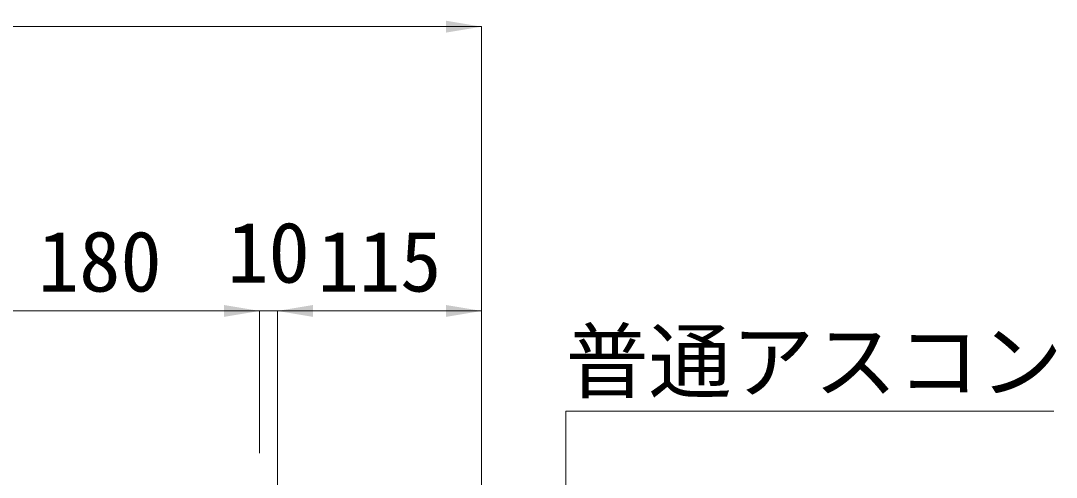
# Model space of a CAD drawing. Units: millimetres at full size. Extents: x 0 to 26200, y 7460 to 13400.
# Drawn here: x 9998 to 10581, y 11948 to 12205 of the extents above; entities that cross this region are included whole.
import ezdxf
from ezdxf.enums import TextEntityAlignment as Align

# ---------------------------------------------------------------- set-up
doc = ezdxf.new("R2010")
doc.units = ezdxf.units.MM
doc.header["$LTSCALE"] = 25
doc.layers.add('寸法線', color=7, linetype='Continuous', lineweight=9)
doc.layers.add('引出線', color=4, linetype='Continuous', lineweight=9)
doc.styles.add('ＭＳ ゴシック', font='')
doc.styles.get('ＭＳ ゴシック').set_extended_font_data('MS Gothic')

# ---------------------------------------------------------------- blocks, each defined once
blk = doc.blocks.new('filled_arrow')
at = {"color": 0, "linetype": 'Continuous', "lineweight": -2}
blk.add_solid([(7.5, 1.25), (0, 0), (7.5, -1.25)], dxfattribs=at)

msp = doc.modelspace()

# ---------------------------------------------------------------- linework, layer by layer
at = {"layer": '寸法線'}
for p, q in [((9827.96, 12201.22), (10257.96, 12201.22)), ((10257.96, 11763.22), (10257.96, 12201.22)), ((9952.96, 12041.22), (10132.96, 12041.22)), ((10092.96, 12041.22), (10182.96, 12041.22)), ((10132.96, 11961.22), (10132.96, 12041.22)), ((10132.96, 11961.22), (10132.96, 12041.22)), ((10142.96, 11761.22), (10142.96, 12041.22)), ((10142.96, 12041.22), (10257.96, 12041.22)), ((10142.96, 11761.22), (10142.96, 12041.22)), ((10257.96, 11763.22), (10257.96, 12041.22))]:
    msp.add_line(p, q, dxfattribs=at)
at = {"layer": '引出線'}
msp.add_lwpolyline([(10305.33, 11743.22), (10305.33, 11984.78), (10580.18, 11984.78)], dxfattribs=at)

# ---------------------------------------------------------------- block references
at = {"layer": '寸法線', "xscale": 2.67, "yscale": 2.67, "rotation": 180}
for p in [(10257.96, 12201.22), (10132.96, 12041.22), (10132.96, 12041.22), (10257.96, 12041.22)]:
    msp.add_blockref('filled_arrow', p, dxfattribs=at)
at = {"layer": '寸法線', "xscale": 2.67, "yscale": 2.67}
msp.add_blockref('filled_arrow', (10142.96, 12041.22), dxfattribs=at)
msp.add_blockref('filled_arrow', (10142.96, 12041.22), dxfattribs=at)

# ---------------------------------------------------------------- texts
at = {"layer": '寸法線', "style": 'ＭＳ ゴシック'}
for s, p in [('180', (10042.96, 12069.22)), ('10', (10137.96, 12074.22)), ('115', (10200.46, 12069.22))]:
    msp.add_text(s, height=34.18, dxfattribs=at).set_placement(p, align=Align.MIDDLE_CENTER)
at = {"layer": '引出線', "style": 'ＭＳ ゴシック'}
msp.add_text('普通アスコン', height=34.18, dxfattribs=at).set_placement((10305.33, 12029.99), align=Align.TOP_LEFT)

doc.saveas('drawing.dxf')
